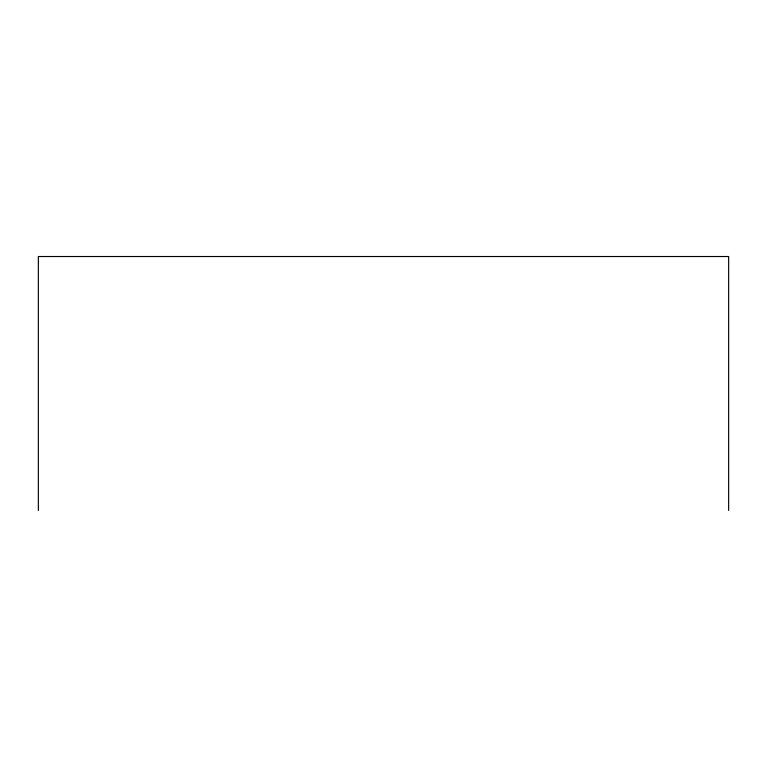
<?xml version="1.0" encoding="UTF-8"?>
<svg xmlns="http://www.w3.org/2000/svg" width="767" height="767" viewBox="0 0 767 767"><rect width="100%" height="100%" fill="white"/><g stroke="black" fill="none" stroke-linecap="round" stroke-linejoin="round"><path stroke-width="1.15" d="M728.65 510.477L728.65 256.523L38.35 256.523L38.35 510.477"/></g></svg>
